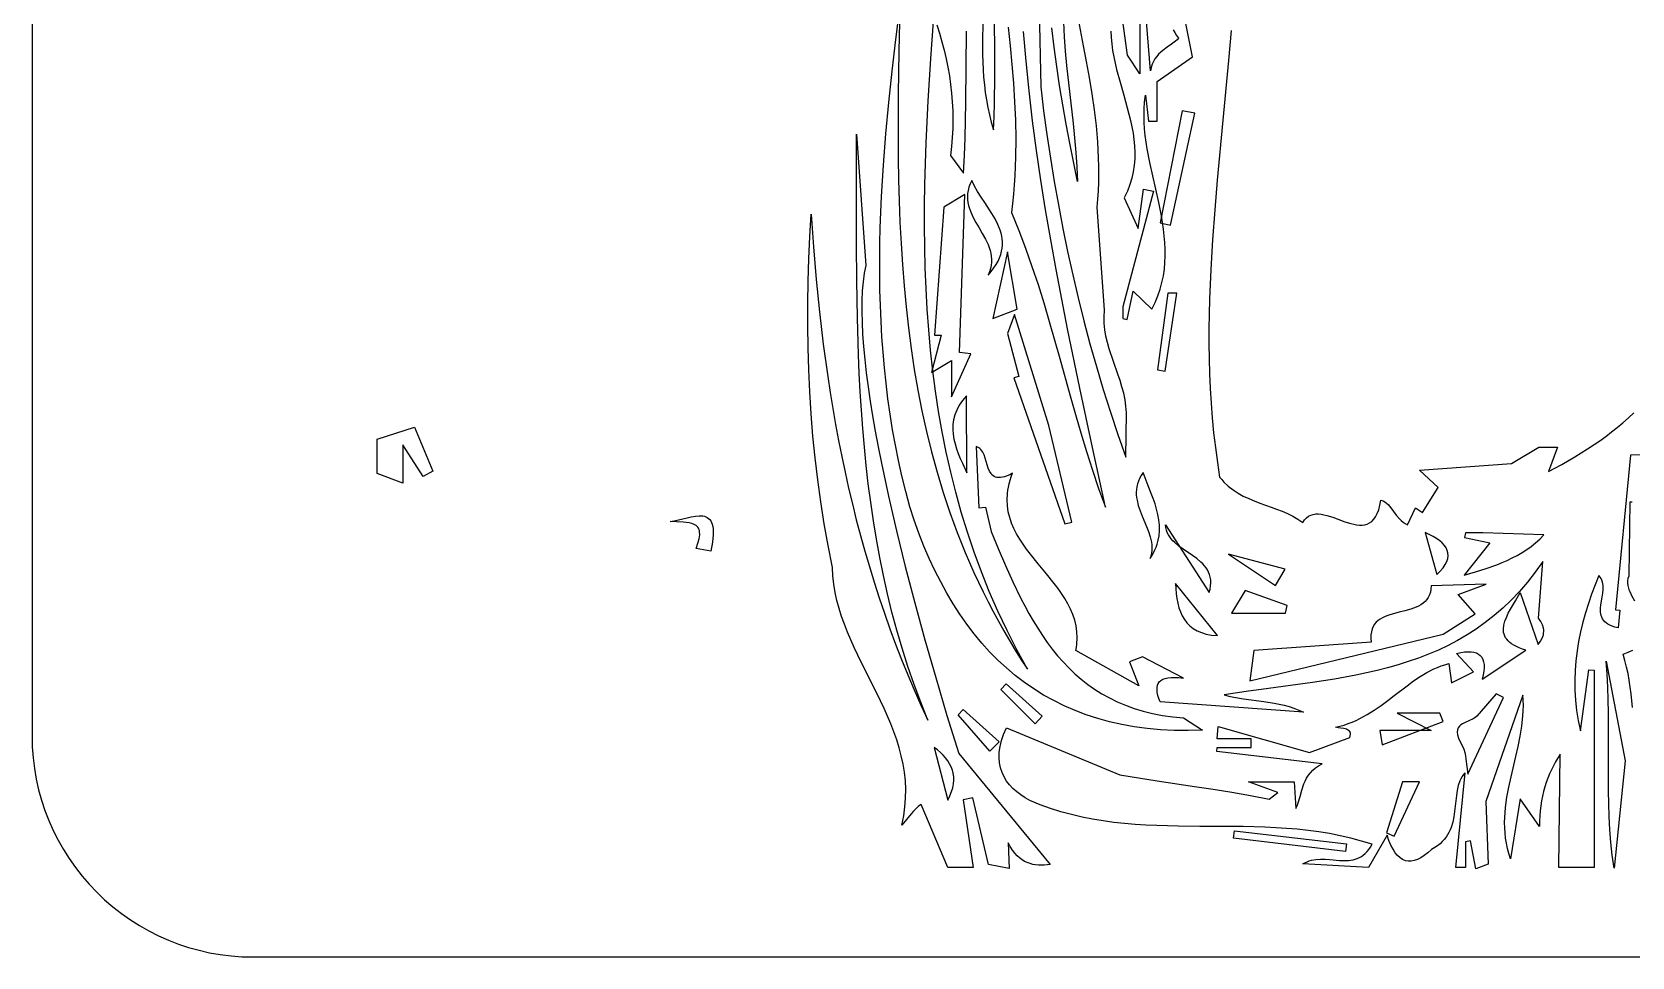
# Model space of a CAD drawing. Header units: metres. Extents: x 0 to 50, y 0 to 30.
# Drawn here: x 0 to 14.49, y 0 to 8.37 of the extents above; entities that cross this region are included whole.
import ezdxf

# ---------------------------------------------------------------- set-up
doc = ezdxf.new("R2010")
doc.units = ezdxf.units.M

msp = doc.modelspace()

# ---------------------------------------------------------------- linework, layer by layer
for points in [[(0, 28), (0, 2), (0, 2), (0.002458, 1.900826), (0.009787, 1.802325), (0.021918, 1.70466), (0.038785, 1.607997), (0.060318, 1.512499), (0.08645, 1.41833), (0.117114, 1.325653), (0.152241, 1.234633), (0.191763, 1.145434), (0.235613, 1.058219), (0.283722, 0.973153), (0.336023, 0.890399), (0.392448, 0.810122), (0.452929, 0.732484), (0.517398, 0.657651), (0.585786, 0.585786), (0.585786, 0.585786), (0.657651, 0.517398), (0.732484, 0.452929), (0.810121, 0.392448), (0.890399, 0.336023), (0.973153, 0.283722), (1.058219, 0.235613), (1.145434, 0.191763), (1.234633, 0.152241), (1.325653, 0.117114), (1.41833, 0.08645), (1.512499, 0.060318), (1.607997, 0.038785), (1.70466, 0.021918), (1.802325, 0.009787), (1.900826, 0.002458), (2, 0)], [(9.088159, 9.975246), (9.13211, 7.873722), (9.13211, 7.873722), (9.15911, 7.658428), (9.188632, 7.443921), (9.220742, 7.230201), (9.255503, 7.01727), (9.292977, 6.805129), (9.333229, 6.59378), (9.376321, 6.383224), (9.422318, 6.173464), (9.471282, 5.9645), (9.523277, 5.756334), (9.578367, 5.548967), (9.636614, 5.342402), (9.698082, 5.13664), (9.762835, 4.931681), (9.830936, 4.727528), (9.902449, 4.524183), (9.907859, 4.923157), (9.907859, 4.923157), (9.904001, 4.983512), (9.895656, 5.042977), (9.88354, 5.10168), (9.868373, 5.159751), (9.850873, 5.217319), (9.831757, 5.274513), (9.791554, 5.388298), (9.75351, 5.502139), (9.737094, 5.559405), (9.723373, 5.617072), (9.713065, 5.675271), (9.706889, 5.734131), (9.705562, 5.79378), (9.709804, 5.854349), (9.6422, 6.78402), (9.6422, 6.78402), (9.649242, 6.858608), (9.654335, 6.932979), (9.657575, 7.007144), (9.659057, 7.081114), (9.658875, 7.154898), (9.657125, 7.228508), (9.649299, 7.375245), (9.63634, 7.521409), (9.619009, 7.667085), (9.598066, 7.812357), (9.574272, 7.957308), (9.548387, 8.102024), (9.521171, 8.246588), (9.465791, 8.535597)], [(9.768105, 8.379165), (9.77022, 8.320807), (9.775381, 8.262593), (9.783235, 8.204507), (9.793424, 8.146535), (9.805594, 8.088663), (9.819387, 8.030876), (9.850426, 7.915503), (9.883693, 7.8003), (9.916343, 7.685153), (9.945531, 7.569949), (9.957937, 7.512289), (9.968411, 7.454572), (9.976595, 7.396782), (9.982136, 7.338907), (9.984676, 7.280932), (9.983861, 7.222842), (9.979334, 7.164623), (9.97074, 7.106261), (9.957723, 7.047741), (9.939927, 6.989049), (9.916997, 6.930171), (9.888577, 6.871093), (10.013326, 6.593712), (10.061808, 6.949538), (10.155083, 6.930612), (9.875198, 5.884505), (9.875198, 5.778396), (9.916588, 5.769958), (9.968787, 6.026418), (10.139609, 5.863818), (10.139609, 5.863818), (10.168987, 5.923781), (10.193741, 5.983789), (10.214131, 6.043839), (10.23042, 6.10393), (10.242868, 6.164061), (10.251736, 6.22423), (10.257285, 6.284437), (10.259775, 6.344679), (10.259468, 6.404955), (10.256624, 6.465264), (10.251505, 6.525604), (10.244371, 6.585974), (10.235483, 6.646372), (10.225102, 6.706797), (10.200906, 6.827724), (10.146078, 7.069837), (10.119622, 7.191002), (10.096586, 7.312224), (10.087004, 7.372853), (10.079059, 7.433492), (10.073014, 7.494139), (10.069128, 7.554793), (10.067663, 7.615453), (10.06888, 7.676118), (10.073039, 7.736785), (10.080401, 7.797453), (10.107975, 7.564485), (10.185567, 7.564485), (10.185567, 7.922898), (10.507728, 8.146115), (10.374679, 8.810642)], [(10.030383, 8.574014), (10.030383, 7.991593), (9.918559, 8.159467), (9.839334, 8.733108)], [(14.570391, 4.545327), (14.472835, 4.541525), (14.337061, 3.14183), (14.375544, 3.138091), (14.359463, 2.977414), (14.359463, 2.977414), (14.331761, 2.984351), (14.307307, 2.992375), (14.285922, 3.001428), (14.267422, 3.011452), (14.251627, 3.022389), (14.238355, 3.034182), (14.227425, 3.046773), (14.218656, 3.060104), (14.211866, 3.074118), (14.206874, 3.088756), (14.203498, 3.103962), (14.201558, 3.119677), (14.201258, 3.152405), (14.204523, 3.186478), (14.215945, 3.256812), (14.221201, 3.292149), (14.224218, 3.326985), (14.223546, 3.360858), (14.221373, 3.377288), (14.217735, 3.393304), (14.212448, 3.408849), (14.205333, 3.423864), (14.196207, 3.438292), (14.18489, 3.452076), (14.18489, 3.452076), (14.151327, 3.368334), (14.119939, 3.284176), (14.090921, 3.199574), (14.064468, 3.114501), (14.040777, 3.02893), (14.020043, 2.942833), (14.002461, 2.856185), (13.988227, 2.768957), (13.977536, 2.681123), (13.970585, 2.592656), (13.967568, 2.503529), (13.968681, 2.413715), (13.974121, 2.323186), (13.984082, 2.231916), (13.998759, 2.139878), (14.01835, 2.047044), (14.096149, 2.59973), (14.142768, 2.594499), (14.142768, 0.80841), (13.82286, 0.80841), (13.834729, 1.83559), (13.834729, 1.83559), (13.792785, 1.7662), (13.755723, 1.693793), (13.739096, 1.65637), (13.723778, 1.618088), (13.709798, 1.578911), (13.697185, 1.538805), (13.685969, 1.497734), (13.676178, 1.455664), (13.667844, 1.412559), (13.660994, 1.368385), (13.655657, 1.323106), (13.651865, 1.276688), (13.649645, 1.229095), (13.649027, 1.180293), (13.472058, 1.430689), (13.386408, 0.889249), (13.386408, 0.889249), (13.370963, 0.936287), (13.358372, 0.983177), (13.348474, 1.029928), (13.341105, 1.076551), (13.3361, 1.123054), (13.333298, 1.169449), (13.332534, 1.215744), (13.333646, 1.261949), (13.336471, 1.308075), (13.340844, 1.35413), (13.353586, 1.446072), (13.370564, 1.537851), (13.390474, 1.629547), (13.433865, 1.813002), (13.454734, 1.904919), (13.473311, 1.997067), (13.488289, 2.089524), (13.498363, 2.182368), (13.501152, 2.22896), (13.502226, 2.275679), (13.501421, 2.322534), (13.498574, 2.369535), (13.163407, 1.405816), (13.183886, 0.838784), (13.070419, 0.797902), (13.024749, 1.04971), (12.978885, 1.041378), (12.978885, 0.80841), (12.890397, 0.80977), (12.975166, 1.667776), (12.975166, 1.667776), (12.960767, 1.650413), (12.948199, 1.63214), (12.937312, 1.61302), (12.927953, 1.593116), (12.913218, 1.551207), (12.90278, 1.506917), (12.895429, 1.46075), (12.889953, 1.41321), (12.879778, 1.316027), (12.872655, 1.267393), (12.86256, 1.219401), (12.848281, 1.172557), (12.839194, 1.149723), (12.828606, 1.127364), (12.816366, 1.105544), (12.802323, 1.084326), (12.786325, 1.063773), (12.768221, 1.043947), (12.747859, 1.024913), (12.725088, 1.006732), (12.699756, 0.989468), (12.671712, 0.973183), (12.671712, 0.973183), (12.637541, 0.943208), (12.604685, 0.918035), (12.573117, 0.897723), (12.542811, 0.882329), (12.513739, 0.87191), (12.485873, 0.866525), (12.459188, 0.866232), (12.433655, 0.871087), (12.409248, 0.881148), (12.385939, 0.896473), (12.363702, 0.91712), (12.342509, 0.943146), (12.322333, 0.974609), (12.303147, 1.011567), (12.284923, 1.054077), (12.267636, 1.102197), (12.100231, 0.80841), (11.506052, 0.841561), (11.506052, 0.841561), (11.524736, 0.852803), (11.54386, 0.862059), (11.563388, 0.869492), (11.58328, 0.875261), (11.624005, 0.882463), (11.665728, 0.884959), (11.708141, 0.884045), (11.750937, 0.881019), (11.836453, 0.87381), (11.878557, 0.872218), (11.919817, 0.873697), (11.959924, 0.879542), (11.97945, 0.884506), (11.998573, 0.891048), (12.017254, 0.89933), (12.035454, 0.909513), (12.053137, 0.921759), (12.070263, 0.936231), (12.086794, 0.95309), (12.102691, 0.972498), (12.117916, 0.994618), (12.132431, 1.01961), (12.132431, 1.01961), (12.036604, 1.049351), (11.940438, 1.07517), (11.843962, 1.097349), (11.747202, 1.116167), (11.650185, 1.131904), (11.55294, 1.14484), (11.455494, 1.155256), (11.357873, 1.163431), (11.260106, 1.169647), (11.162219, 1.174182), (10.966197, 1.179334), (10.770025, 1.181127), (10.573924, 1.181802), (10.378112, 1.183602), (10.182807, 1.188766), (10.085414, 1.19331), (9.98823, 1.199536), (9.891282, 1.207724), (9.794598, 1.218153), (9.698205, 1.231105), (9.60213, 1.246858), (9.506402, 1.265694), (9.411047, 1.287893), (9.316092, 1.313734), (9.221566, 1.343497), (9.127494, 1.377464), (9.033906, 1.415913), (9.033906, 1.415913), (8.991605, 1.439807), (8.951839, 1.465879), (8.914896, 1.494154), (8.881062, 1.524658), (8.850626, 1.557417), (8.823876, 1.592457), (8.801099, 1.629803), (8.782582, 1.669481), (8.768614, 1.711517), (8.759483, 1.755937), (8.755475, 1.802766), (8.756879, 1.85203), (8.763982, 1.903755), (8.777072, 1.957967), (8.796437, 2.014691), (8.822365, 2.073953), (9.848585, 1.647628), (9.848585, 1.647628), (10.187023, 1.594445), (10.525418, 1.543675), (10.6946, 1.517599), (10.863772, 1.490213), (11.032935, 1.460878), (11.202088, 1.428957), (11.278494, 1.489392), (11.013217, 1.584971), (11.427042, 1.584971), (11.442938, 1.342457), (11.442938, 1.342457), (11.453708, 1.368998), (11.463206, 1.396331), (11.47994, 1.452548), (11.496255, 1.50946), (11.515264, 1.565419), (11.526753, 1.592526), (11.540082, 1.618776), (11.555643, 1.643964), (11.573823, 1.667883), (11.595012, 1.690327), (11.6196, 1.71109), (11.647975, 1.729967), (11.680528, 1.746751), (10.72548, 1.858886), (10.728712, 1.895595), (11.039081, 1.895595), (11.039081, 1.973251), (10.728712, 1.973251), (10.738428, 2.085036), (11.565375, 1.849246), (11.929989, 1.986598), (11.929989, 1.986598), (11.935234, 2.001821), (11.937293, 2.014979), (11.936472, 2.026246), (11.933076, 2.035795), (11.92741, 2.043799), (11.919779, 2.05043), (11.910488, 2.055864), (11.899843, 2.060271), (11.875711, 2.066702), (11.849823, 2.07111), (11.82462, 2.074878), (11.802544, 2.079394), (11.802544, 2.079394), (11.841879, 2.08843), (11.880077, 2.099167), (11.917204, 2.111491), (11.953327, 2.125291), (11.988511, 2.140454), (12.022825, 2.156868), (12.089102, 2.192998), (12.152688, 2.232783), (12.214115, 2.275323), (12.273912, 2.319719), (12.332611, 2.365073), (12.448836, 2.455054), (12.507423, 2.497883), (12.567035, 2.538073), (12.628201, 2.574724), (12.691452, 2.606938), (12.724026, 2.6211), (12.75732, 2.633815), (12.791401, 2.64497), (12.826334, 2.654455), (12.852584, 2.479526), (13.051356, 2.578993), (12.898211, 2.746762), (12.898211, 2.746762), (12.935709, 2.755164), (12.970146, 2.760506), (13.001521, 2.76279), (13.029835, 2.762018), (13.055086, 2.758192), (13.077274, 2.751314), (13.096397, 2.741385), (13.112456, 2.728409), (13.125449, 2.712385), (13.135376, 2.693318), (13.142237, 2.671207), (13.14603, 2.646055), (13.146754, 2.617865), (13.14441, 2.586637), (13.138996, 2.552374), (13.130511, 2.515078), (13.525076, 2.775649), (13.525076, 2.775649), (13.493191, 2.786117), (13.464444, 2.797177), (13.438714, 2.80881), (13.415885, 2.820993), (13.395837, 2.833705), (13.378453, 2.846926), (13.363614, 2.860634), (13.351201, 2.874808), (13.341096, 2.889427), (13.333181, 2.904469), (13.327337, 2.919914), (13.323446, 2.93574), (13.321389, 2.951926), (13.321049, 2.968451), (13.325044, 3.002432), (13.334482, 3.037515), (13.348417, 3.073529), (13.365902, 3.110305), (13.385989, 3.147673), (13.430182, 3.22351), (13.47342, 3.299683), (13.637141, 2.828072), (13.637141, 2.828072), (13.658355, 2.857003), (13.673787, 2.88604), (13.683319, 2.915234), (13.685836, 2.929905), (13.686834, 2.944634), (13.686298, 2.959427), (13.684214, 2.97429), (13.675343, 3.004251), (13.660104, 3.034569), (13.638378, 3.065292), (13.677756, 3.577702), (13.677756, 3.577702), (13.609653, 3.481766), (13.539348, 3.391931), (13.466921, 3.307963), (13.392448, 3.229627), (13.316008, 3.156689), (13.237679, 3.088915), (13.157538, 3.026069), (13.075663, 2.967918), (12.992132, 2.914227), (12.907022, 2.864761), (12.820412, 2.819286), (12.732379, 2.777568), (12.643001, 2.739371), (12.552356, 2.704461), (12.460521, 2.672605), (12.367575, 2.643567), (12.273595, 2.617112), (12.178659, 2.593007), (12.082844, 2.571017), (11.98623, 2.550907), (11.888892, 2.532443), (11.79091, 2.51539), (11.593322, 2.484581), (11.394088, 2.456602), (11.193831, 2.429579), (10.993173, 2.401635), (10.792735, 2.370894), (10.792735, 2.370894), (10.836037, 2.360148), (10.880062, 2.350958), (10.969844, 2.33603), (11.153244, 2.311483), (11.245098, 2.297006), (11.290677, 2.288155), (11.335877, 2.277823), (11.380588, 2.265706), (11.4247, 2.251502), (11.468102, 2.234907), (11.510685, 2.215617), (10.214843, 2.308462), (10.214843, 2.308462), (10.203093, 2.338683), (10.194178, 2.366861), (10.188204, 2.392954), (10.185276, 2.416919), (10.1855, 2.438713), (10.18898, 2.458296), (10.195823, 2.475623), (10.206132, 2.490654), (10.220015, 2.503346), (10.237575, 2.513656), (10.258919, 2.521542), (10.284152, 2.526963), (10.313378, 2.529875), (10.346704, 2.530236), (10.384235, 2.528005), (10.426075, 2.523138), (10.053679, 2.71581), (9.936982, 2.671509), (10.019847, 2.452866), (9.449541, 2.772269), (9.449541, 2.772269), (9.455139, 2.802027), (9.459146, 2.831266), (9.462603, 2.888263), (9.460349, 2.943402), (9.452821, 2.996826), (9.440457, 3.048679), (9.423695, 3.099104), (9.402973, 3.148243), (9.378728, 3.196239), (9.351398, 3.243236), (9.32142, 3.289377), (9.289233, 3.334805), (9.255274, 3.379662), (9.183791, 3.468239), (9.110473, 3.556251), (9.038821, 3.644843), (9.004714, 3.689715), (8.972337, 3.73516), (8.942127, 3.781323), (8.914523, 3.828346), (8.889961, 3.876373), (8.868879, 3.925545), (8.851716, 3.976008), (8.838908, 4.027902), (8.830895, 4.081373), (8.828112, 4.136562), (8.830998, 4.193612), (8.834704, 4.22288), (8.839992, 4.252667), (8.846915, 4.282991), (8.855529, 4.31387), (8.865889, 4.345322), (8.878049, 4.377364), (8.878049, 4.377364), (8.851643, 4.364044), (8.827479, 4.353612), (8.805435, 4.345913), (8.785391, 4.340793), (8.767227, 4.338098), (8.750822, 4.337674), (8.736058, 4.339367), (8.722812, 4.343023), (8.710966, 4.348488), (8.700398, 4.355608), (8.690989, 4.364229), (8.682619, 4.374197), (8.668512, 4.397558), (8.657116, 4.424458), (8.63861, 4.483947), (8.629577, 4.514072), (8.619407, 4.542808), (8.60714, 4.568921), (8.591812, 4.591181), (8.582701, 4.600481), (8.572464, 4.608356), (8.560981, 4.61465), (8.548132, 4.619211), (8.572394, 4.065213), (8.633724, 4.069964), (8.684875, 3.849949), (8.684875, 3.849949), (8.748681, 3.695891), (8.813575, 3.543793), (8.88061, 3.394624), (8.950839, 3.249354), (8.98748, 3.178485), (9.025315, 3.108954), (9.064474, 3.040883), (9.105091, 2.974394), (9.147296, 2.909606), (9.19122, 2.846643), (9.236997, 2.785624), (9.284757, 2.726671), (9.334631, 2.669906), (9.386753, 2.615449), (9.441252, 2.563422), (9.498262, 2.513947), (9.557913, 2.467143), (9.620337, 2.423134), (9.685666, 2.382039), (9.754032, 2.34398), (9.825565, 2.309079), (9.900399, 2.277457), (9.978664, 2.249234), (10.060492, 2.224533), (10.146014, 2.203474), (10.235363, 2.186178), (10.32867, 2.172768), (10.426067, 2.163363), (10.59828, 2.051116), (10.59828, 2.051116), (10.467824, 2.048217), (10.340781, 2.050077), (10.217117, 2.056649), (10.096796, 2.067881), (9.979786, 2.083725), (9.866052, 2.104131), (9.75556, 2.129049), (9.648275, 2.158431), (9.544164, 2.192227), (9.443192, 2.230386), (9.345326, 2.27286), (9.25053, 2.3196), (9.158771, 2.370555), (9.070015, 2.425676), (8.984228, 2.484914), (8.901374, 2.54822), (8.821421, 2.615543), (8.744334, 2.686834), (8.670079, 2.762044), (8.598622, 2.841123), (8.529928, 2.924022), (8.463963, 3.010692), (8.400693, 3.101082), (8.340085, 3.195143), (8.282103, 3.292826), (8.226714, 3.394082), (8.173884, 3.49886), (8.123577, 3.607112), (8.075761, 3.718788), (8.030401, 3.833838), (7.987463, 3.952213), (7.946913, 4.073863), (7.946913, 4.073863), (7.909948, 4.213188), (7.876046, 4.352641), (7.84512, 4.492219), (7.817086, 4.631922), (7.791856, 4.771746), (7.769347, 4.91169), (7.749471, 5.051753), (7.732143, 5.191933), (7.717278, 5.332227), (7.70479, 5.472635), (7.694593, 5.613154), (7.686601, 5.753783), (7.680728, 5.894519), (7.67689, 6.035361), (7.675, 6.176308), (7.674972, 6.317357), (7.676721, 6.458506), (7.680161, 6.599755), (7.685207, 6.7411), (7.691772, 6.882541), (7.709119, 7.165701), (7.731515, 7.449221), (7.758276, 7.733087), (7.788716, 8.017284), (7.822149, 8.301798), (7.85789, 8.586614)], [(7.85789, 8.586614), (7.849349, 8.197494), (7.843358, 7.80881), (7.841676, 7.420902), (7.843002, 7.227346), (7.846065, 7.034113), (7.851086, 6.841245), (7.858285, 6.648784), (7.867882, 6.456774), (7.880096, 6.265257), (7.895149, 6.074275), (7.91326, 5.883872), (7.934649, 5.69409), (7.959536, 5.504972), (7.988142, 5.31656), (8.020686, 5.128898), (8.057388, 4.942027), (8.098469, 4.755991), (8.144149, 4.570832), (8.194647, 4.386593), (8.250184, 4.203316), (8.31098, 4.021045), (8.377255, 3.839821), (8.449228, 3.659688), (8.487421, 3.570044), (8.527121, 3.480689), (8.568355, 3.391628), (8.611153, 3.302865), (8.655539, 3.214408), (8.701543, 3.126261), (8.749192, 3.038428), (8.798514, 2.950917), (8.849535, 2.863732), (8.902283, 2.776878), (8.956786, 2.69036), (9.013072, 2.604185), (9.013072, 2.604185), (8.964403, 2.691297), (8.917336, 2.778642), (8.827914, 2.954012), (8.744622, 3.130269), (8.667276, 3.307387), (8.59569, 3.48534), (8.52968, 3.664101), (8.469061, 3.843644), (8.413649, 4.023943), (8.36326, 4.204972), (8.317708, 4.386704), (8.276809, 4.569114), (8.240379, 4.752174), (8.208232, 4.93586), (8.180185, 5.120143), (8.156053, 5.304999), (8.135651, 5.490401), (8.118794, 5.676323), (8.105299, 5.862738), (8.09498, 6.04962), (8.087653, 6.236943), (8.083133, 6.424681), (8.081236, 6.612808), (8.081776, 6.801297), (8.084571, 6.990122), (8.089434, 7.179257), (8.096182, 7.368675), (8.104629, 7.558351), (8.114592, 7.748258), (8.138324, 8.12866), (8.165903, 8.509671)], [(10.33036, 8.390388), (10.345428, 8.364641), (10.362075, 8.339406), (10.380416, 8.314718), (10.380416, 8.314718), (10.36709, 8.300544), (10.351782, 8.286952), (10.316625, 8.260517), (10.277757, 8.23343), (10.237991, 8.203704), (10.218651, 8.187232), (10.200141, 8.169355), (10.182813, 8.149826), (10.167018, 8.128398), (10.153109, 8.10482), (10.141437, 8.078846), (10.132353, 8.050227), (10.126209, 8.018716), (10.080163, 8.577664)], [(8.191972, 8.434321), (8.216085, 8.358587), (8.238183, 8.282457), (8.25821, 8.205923), (8.276111, 8.128976), (8.291829, 8.051606), (8.305308, 7.973803), (8.316492, 7.895559), (8.325323, 7.816864), (8.331747, 7.737709), (8.335706, 7.658084), (8.337145, 7.57798), (8.336006, 7.497388), (8.332235, 7.416298), (8.325774, 7.334701), (8.316568, 7.252587), (8.43464, 7.091799), (8.43464, 7.091799), (8.442656, 7.252068), (8.448504, 7.412478), (8.455365, 7.733658), (8.461441, 8.377007)], [(8.607201, 8.439865), (8.604929, 8.302739), (8.605745, 8.165733), (8.611044, 8.028938), (8.61581, 7.960648), (8.62222, 7.892446), (8.630447, 7.824344), (8.640667, 7.756351), (8.653053, 7.688481), (8.667779, 7.620745), (8.685021, 7.553154), (8.704951, 7.48572), (8.704951, 7.48572), (8.710567, 7.60672), (8.714293, 7.727837), (8.717294, 7.970371), (8.716397, 8.213223), (8.714047, 8.456294)], [(8.837975, 8.413001), (8.855225, 8.244244), (8.870995, 8.075689), (8.88465, 7.907353), (8.895555, 7.739254), (8.903076, 7.571409), (8.906577, 7.403835), (8.905423, 7.236551), (8.898979, 7.069573), (8.893575, 6.986204), (8.88661, 6.902918), (8.878005, 6.819718), (8.867681, 6.736605), (8.867681, 6.736605), (8.933904, 6.575604), (8.995633, 6.413133), (9.053458, 6.249348), (9.107967, 6.084404), (9.159749, 5.918458), (9.209393, 5.751666), (9.304622, 5.416165), (9.398365, 5.079151), (9.44615, 4.910465), (9.495331, 4.741869), (9.546494, 4.573517), (9.600231, 4.405567), (9.657128, 4.238174), (9.717775, 4.071494), (9.717775, 4.071494), (9.601808, 4.609083), (9.486945, 5.14671), (9.375975, 5.684408), (9.322821, 5.953295), (9.271687, 6.222212), (9.22292, 6.491164), (9.17687, 6.760154), (9.133885, 7.029188), (9.094314, 7.298268), (9.058505, 7.567401), (9.026807, 7.836588), (8.999568, 8.105836), (8.977138, 8.375147)], [(9.338012, 8.458532), (9.345019, 8.327585), (9.355024, 8.196721), (9.367326, 8.065913), (9.396011, 7.804354), (9.425458, 7.542686), (9.438712, 7.411741), (9.45005, 7.280686), (9.45877, 7.149493), (9.464171, 7.018134), (9.464171, 7.018134), (9.395992, 7.364383), (9.363604, 7.53769), (9.332786, 7.711169), (9.303866, 7.884855), (9.277169, 8.058786), (9.253023, 8.232997), (9.231755, 8.407527)], [(10.856491, 8.38473), (10.832951, 8.113487), (10.78144, 7.571654), (10.730436, 7.030748), (10.707529, 6.760663), (10.687634, 6.490834), (10.671715, 6.221269), (10.660732, 5.951977), (10.657393, 5.817435), (10.655649, 5.682965), (10.655619, 5.548566), (10.657426, 5.414241), (10.661188, 5.27999), (10.667026, 5.145814), (10.67506, 5.011714), (10.685411, 4.877691), (10.698199, 4.743746), (10.713544, 4.609881), (10.731566, 4.476095), (10.752385, 4.342391), (10.752385, 4.342391), (10.770916, 4.319534), (10.790211, 4.298167), (10.83092, 4.259562), (10.874156, 4.225903), (10.919566, 4.196513), (10.966793, 4.170717), (11.015483, 4.147841), (11.065281, 4.127209), (11.115832, 4.108146), (11.217772, 4.072027), (11.268452, 4.05362), (11.318465, 4.034082), (11.367456, 4.012737), (11.41507, 3.988911), (11.460952, 3.961927), (11.504747, 3.931112), (11.504747, 3.931112), (11.520559, 3.954913), (11.538017, 3.973872), (11.556996, 3.988362), (11.577373, 3.998753), (11.599024, 4.005417), (11.621825, 4.008726), (11.645653, 4.00905), (11.670384, 4.006761), (11.695895, 4.002231), (11.72206, 3.995831), (11.775864, 3.978908), (11.885894, 3.938967), (11.940141, 3.921893), (11.966639, 3.91538), (11.992556, 3.910712), (12.017767, 3.908259), (12.04215, 3.908395), (12.065579, 3.911489), (12.087932, 3.917914), (12.109085, 3.92804), (12.128914, 3.94224), (12.147295, 3.960885), (12.164105, 3.984346), (12.17922, 4.012995), (12.192516, 4.047203), (12.203869, 4.087342), (12.213156, 4.133783), (12.213156, 4.133783), (12.231658, 4.127405), (12.248352, 4.118656), (12.263527, 4.107829), (12.277474, 4.095216), (12.302842, 4.065802), (12.326774, 4.032754), (12.351589, 3.998412), (12.379606, 3.965114), (12.39554, 3.949587), (12.413144, 3.9352), (12.432708, 3.922243), (12.454521, 3.911009), (12.52707, 4.065014), (12.587901, 4.023162), (12.729856, 4.24971), (12.561024, 4.406126), (13.394193, 4.464503), (13.643455, 4.613556), (13.812712, 4.613556), (13.731025, 4.391964), (13.731025, 4.391964), (13.851626, 4.457523), (13.969083, 4.525658), (14.083177, 4.596918), (14.193692, 4.671853), (14.247539, 4.710871), (14.300409, 4.751013), (14.352276, 4.79235), (14.403112, 4.834949), (14.452889, 4.878879), (14.50158, 4.924209)], [(10.414043, 7.658331), (10.213538, 6.642422), (10.306964, 6.623031), (10.527984, 7.635131), (10.414043, 7.658331)], [(7.463383, 7.447252), (7.548301, 6.257241), (7.548301, 6.257241), (7.534427, 6.18706), (7.52397, 6.110319), (7.516848, 6.027237), (7.512978, 5.93803), (7.512277, 5.84292), (7.514664, 5.742124), (7.520056, 5.63586), (7.52837, 5.524349), (7.539524, 5.407807), (7.553435, 5.286455), (7.570022, 5.160511), (7.589201, 5.030193), (7.610891, 4.895721), (7.635008, 4.757313), (7.661471, 4.615187), (7.690198, 4.469563), (7.754109, 4.168693), (7.826084, 3.856454), (7.905463, 3.534595), (7.991586, 3.204866), (8.083794, 2.869016), (8.181428, 2.528796), (8.283828, 2.185954), (8.390335, 1.842242), (9.216905, 0.836588), (9.216905, 0.836588), (9.164396, 0.831394), (9.138227, 0.830636), (9.112212, 0.831383), (9.086426, 0.833843), (9.060941, 0.838224), (9.035832, 0.844737), (9.011172, 0.853588), (8.987033, 0.864988), (8.963491, 0.879144), (8.940618, 0.896267), (8.918488, 0.916563), (8.897174, 0.940243), (8.87675, 0.967514), (8.85729, 0.998586), (8.838866, 1.033668), (8.845903, 0.799667), (8.660993, 0.837365), (8.518202, 1.439086), (8.431078, 1.422772), (8.520076, 0.80841), (8.291585, 0.80841), (8.051373, 1.381029), (8.051373, 1.381029), (8.027163, 1.364167), (8.003769, 1.343897), (7.981091, 1.320977), (7.959028, 1.296172), (7.916348, 1.243945), (7.874931, 1.193307), (7.874931, 1.193307), (7.892177, 1.276612), (7.903655, 1.358331), (7.909704, 1.438557), (7.910664, 1.517381), (7.906872, 1.594893), (7.898669, 1.671186), (7.886394, 1.74635), (7.870384, 1.820476), (7.850979, 1.893657), (7.828519, 1.965983), (7.803342, 2.037545), (7.775786, 2.108436), (7.746192, 2.178745), (7.714898, 2.248566), (7.648565, 2.387103), (7.510413, 2.662321), (7.444018, 2.800463), (7.412677, 2.869986), (7.383026, 2.939933), (7.355404, 3.010395), (7.330149, 3.081464), (7.307601, 3.153229), (7.288098, 3.225784), (7.27198, 3.299218), (7.259585, 3.373624), (7.251253, 3.449092), (7.247322, 3.525715), (7.247322, 3.525715), (7.207555, 3.723111), (7.172032, 3.920798), (7.140637, 4.11878), (7.113254, 4.317062), (7.089764, 4.515647), (7.070051, 4.714541), (7.053998, 4.913747), (7.041488, 5.113269), (7.032404, 5.313112), (7.026628, 5.513281), (7.024043, 5.713779), (7.024534, 5.914612), (7.027982, 6.115782), (7.03427, 6.317295), (7.043281, 6.519155), (7.054899, 6.721366), (7.054899, 6.721366), (7.074928, 6.425533), (7.099501, 6.13069), (7.128959, 5.8369), (7.16364, 5.544228), (7.203884, 5.252737), (7.226199, 5.107455), (7.250031, 4.962491), (7.275424, 4.817855), (7.302419, 4.673554), (7.33106, 4.529597), (7.361389, 4.38599), (7.393447, 4.242743), (7.427278, 4.099863), (7.462924, 3.957358), (7.500427, 3.815236), (7.539831, 3.673505), (7.581176, 3.532173), (7.624506, 3.391248), (7.669862, 3.250738), (7.717289, 3.110651), (7.766827, 2.970995), (7.818519, 2.831778), (7.872408, 2.693008), (7.928536, 2.554693), (7.986946, 2.416841), (8.047679, 2.27946), (8.110779, 2.142557), (8.110779, 2.142557), (8.0459, 2.304484), (7.985512, 2.466937), (7.929454, 2.629891), (7.877566, 2.793316), (7.829687, 2.957184), (7.785654, 3.121468), (7.745307, 3.28614), (7.708486, 3.451172), (7.675028, 3.616536), (7.644773, 3.782204), (7.61756, 3.948148), (7.593227, 4.114339), (7.571614, 4.280751), (7.552558, 4.447356), (7.535901, 4.614124), (7.521479, 4.781029), (7.509132, 4.948042), (7.498699, 5.115136), (7.490019, 5.282282), (7.482931, 5.449453), (7.472885, 5.783757), (7.467273, 6.117823), (7.464805, 6.45143), (7.464194, 6.784352), (7.463383, 7.447252)], [(8.508055, 7.026264), (8.508055, 7.026264), (8.493644, 6.996065), (8.482801, 6.966515), (8.475293, 6.937572), (8.470886, 6.909193), (8.469346, 6.881336), (8.47044, 6.853959), (8.473933, 6.827018), (8.479593, 6.800471), (8.487184, 6.774276), (8.496475, 6.748389), (8.519216, 6.697374), (8.545947, 6.647085), (8.574797, 6.597181), (8.603897, 6.547323), (8.631376, 6.49717), (8.655365, 6.446382), (8.665466, 6.420643), (8.673993, 6.394618), (8.680713, 6.368264), (8.685391, 6.341539), (8.687795, 6.314399), (8.687689, 6.286803), (8.684842, 6.258708), (8.679017, 6.230072), (8.669983, 6.200851), (8.657505, 6.171004), (8.657505, 6.171004), (8.685169, 6.203615), (8.709111, 6.235548), (8.729494, 6.266834), (8.746483, 6.297502), (8.76024, 6.327582), (8.77093, 6.357104), (8.778716, 6.386097), (8.783761, 6.414592), (8.786229, 6.442618), (8.786284, 6.470205), (8.78409, 6.497382), (8.779809, 6.52418), (8.773606, 6.550628), (8.765644, 6.576756), (8.745098, 6.628171), (8.71948, 6.678662), (8.690098, 6.728469), (8.625277, 6.826981), (8.592456, 6.876162), (8.561106, 6.925611), (8.532536, 6.975565), (8.508055, 7.026264)], [(8.445441, 6.900064), (8.255772, 6.78617), (8.172035, 5.628426), (8.232075, 5.626658), (8.14444, 5.290444), (8.323355, 5.397882), (8.323355, 5.068072), (8.498731, 5.458692), (8.397642, 5.470482), (8.445441, 6.900064)], [(8.831054, 6.382299), (8.699462, 5.779252), (8.919434, 5.862758), (8.831054, 6.382299)], [(10.283761, 6.008544), (10.188579, 5.312048), (10.259816, 5.301463), (10.364275, 6.00788), (10.283761, 6.008544)], [(8.895899, 5.813609), (8.83085, 5.641974), (8.934828, 5.253104), (8.887829, 5.24227), (9.349605, 3.920795), (9.415419, 3.934523), (9.207293, 4.809113), (8.895899, 5.813609)], [(8.461012, 5.07948), (8.461012, 5.07948), (8.424357, 5.035801), (8.394728, 4.992121), (8.371675, 4.948442), (8.354746, 4.904762), (8.343489, 4.861083), (8.337453, 4.817405), (8.336185, 4.773727), (8.339235, 4.73005), (8.346151, 4.686374), (8.356481, 4.642699), (8.369774, 4.599025), (8.385578, 4.555352), (8.403441, 4.511682), (8.422912, 4.468012), (8.464872, 4.38068), (8.461012, 5.07948)], [(3.462563, 4.793904), (3.628153, 4.396411), (3.541974, 4.349336), (3.357456, 4.634735), (3.357456, 4.286865), (3.12468, 4.375232), (3.12468, 4.686052), (3.462563, 4.793904)], [(10.059169, 4.383469), (10.059169, 4.383469), (10.042021, 4.357242), (10.027956, 4.331325), (10.01679, 4.305697), (10.008338, 4.280341), (10.002413, 4.255238), (9.998832, 4.230369), (9.99741, 4.205716), (9.997961, 4.181261), (10.0003, 4.156985), (10.004242, 4.13287), (10.016197, 4.085046), (10.032346, 4.037642), (10.051207, 3.990509), (10.091151, 3.896466), (10.109273, 3.849259), (10.124188, 3.801732), (10.134416, 3.753735), (10.13731, 3.729514), (10.138477, 3.705121), (10.137733, 3.680536), (10.134892, 3.655742), (10.129769, 3.630719), (10.12218, 3.605449), (10.12218, 3.605449), (10.138606, 3.631603), (10.153089, 3.657563), (10.165702, 3.683335), (10.176522, 3.708929), (10.185626, 3.73435), (10.193088, 3.759607), (10.20339, 3.809658), (10.208036, 3.859144), (10.207632, 3.908124), (10.202784, 3.956659), (10.194097, 4.00481), (10.182179, 4.052637), (10.167634, 4.100202), (10.15107, 4.147565), (10.133093, 4.194786), (10.095321, 4.289046), (10.059169, 4.383469)], [(14.512465, 3.220862), (14.485566, 3.268148), (14.474, 3.291571), (14.464135, 3.314797), (14.456306, 3.337792), (14.450847, 3.360519), (14.448091, 3.382941), (14.448374, 3.405023), (14.45203, 3.426728), (14.459393, 3.44802), (14.46914, 4.118015), (14.46914, 4.118015), (14.485918, 4.11985)], [(6.011882, 3.697989), (6.011882, 3.697989), (6.029513, 3.744758), (6.040464, 3.784859), (6.045245, 3.818818), (6.044366, 3.847162), (6.041963, 3.859393), (6.038336, 3.870418), (6.033549, 3.880303), (6.027666, 3.889114), (6.012866, 3.903777), (5.994445, 3.914933), (5.972914, 3.92311), (5.948783, 3.928835), (5.92256, 3.932635), (5.894757, 3.935036), (5.836448, 3.937754), (5.777936, 3.941204), (5.777936, 3.941204), (5.814693, 3.947276), (5.852862, 3.955732), (5.930645, 3.975136), (5.968867, 3.983756), (6.005713, 3.990103), (6.040486, 3.993012), (6.07249, 3.99132), (6.087236, 3.988384), (6.101028, 3.983861), (6.11378, 3.977606), (6.125404, 3.969472), (6.135812, 3.959315), (6.144919, 3.946989), (6.152637, 3.932349), (6.158879, 3.915248), (6.163557, 3.895542), (6.166585, 3.873084), (6.167875, 3.84773), (6.167341, 3.819333), (6.164895, 3.787749), (6.160451, 3.752831), (6.145217, 3.672415), (6.011882, 3.697989)], [(10.261023, 3.911271), (10.65852, 3.297191), (10.65852, 3.297191), (10.666307, 3.329136), (10.670902, 3.359079), (10.672492, 3.387137), (10.671267, 3.413429), (10.667416, 3.438072), (10.661128, 3.461184), (10.652591, 3.482884), (10.641995, 3.503289), (10.629528, 3.522518), (10.61538, 3.540687), (10.599738, 3.557916), (10.582793, 3.574322), (10.545748, 3.605137), (10.505754, 3.634076), (10.422966, 3.690098), (10.383195, 3.71907), (10.346522, 3.74994), (10.329818, 3.766381), (10.314456, 3.783651), (10.300624, 3.801867), (10.288511, 3.821148), (10.278305, 3.84161), (10.270196, 3.863373), (10.264372, 3.886554), (10.261023, 3.911271)], [(12.612298, 3.841861), (12.719144, 3.460696), (12.719144, 3.460696), (12.749821, 3.49175), (12.774778, 3.5217), (12.794171, 3.550576), (12.80816, 3.578408), (12.816904, 3.605227), (12.820562, 3.631061), (12.819292, 3.655941), (12.813253, 3.679896), (12.802603, 3.702958), (12.787502, 3.725155), (12.768108, 3.746518), (12.744579, 3.767076), (12.717075, 3.786859), (12.685755, 3.805898), (12.650776, 3.824222), (12.612298, 3.841861)], [(12.970454, 3.795572), (13.198117, 3.749158), (12.967501, 3.453731), (12.967501, 3.453731), (13.067789, 3.483967), (13.1666, 3.515592), (13.263192, 3.550125), (13.310424, 3.568957), (13.356823, 3.589085), (13.402296, 3.6107), (13.44675, 3.633992), (13.490092, 3.659149), (13.53223, 3.686363), (13.573071, 3.715823), (13.612523, 3.747719), (13.650491, 3.78224), (13.686884, 3.819578), (13.13407, 3.836996), (12.978885, 3.836996), (12.970454, 3.795572)], [(10.832621, 3.645198), (11.257875, 3.360679), (11.347129, 3.509558), (10.832621, 3.645198)], [(10.353744, 3.381148), (10.353744, 3.381148), (10.355719, 3.333582), (10.359494, 3.287501), (10.365305, 3.243102), (10.373391, 3.200583), (10.383987, 3.160141), (10.39733, 3.121975), (10.413658, 3.086283), (10.433206, 3.053262), (10.456213, 3.02311), (10.482914, 2.996026), (10.513547, 2.972208), (10.548348, 2.951852), (10.587555, 2.935157), (10.631404, 2.922322), (10.680132, 2.913543), (10.733976, 2.909019), (10.353744, 3.381148)], [(11.02506, 2.500225), (12.776423, 2.921125), (13.066543, 3.105425), (12.910874, 3.281324), (13.166322, 3.373361), (12.667334, 3.359647), (12.667334, 3.359647), (12.665574, 3.328579), (12.660573, 3.300686), (12.652556, 3.27575), (12.641749, 3.253549), (12.628379, 3.233863), (12.612672, 3.216472), (12.594853, 3.201154), (12.575148, 3.187691), (12.553784, 3.17586), (12.530987, 3.165442), (12.481996, 3.147963), (12.429984, 3.13349), (12.376759, 3.120258), (12.32413, 3.106505), (12.273905, 3.090467), (12.250259, 3.08104), (12.227892, 3.07038), (12.20703, 3.058267), (12.187899, 3.044481), (12.170725, 3.0288), (12.155735, 3.011005), (12.143154, 2.990876), (12.133208, 2.968191), (12.126124, 2.94273), (12.122127, 2.914273), (12.121443, 2.882599), (12.124299, 2.847488), (11.062352, 2.773923), (11.02506, 2.500225)], [(10.982569, 3.315623), (10.860619, 3.112206), (11.34945, 3.112206), (11.364605, 3.181252), (10.982569, 3.315623)], [(14.490957, 2.257837), (14.478505, 2.381453), (14.470458, 2.442715), (14.460942, 2.503548), (14.449769, 2.563905), (14.436747, 2.623738), (14.421688, 2.682997), (14.4044, 2.741636), (14.4044, 2.741636), (14.452288, 2.758872), (14.493855, 2.776783)], [(14.251691, 2.677042), (14.424207, 1.775083), (14.323648, 0.804931), (14.323648, 0.804931), (14.30745, 0.920724), (14.294939, 1.036847), (14.28566, 1.153263), (14.279158, 1.269937), (14.274975, 1.386833), (14.272657, 1.503914), (14.271789, 1.738491), (14.272906, 1.97338), (14.27236, 2.208293), (14.270324, 2.325668), (14.266504, 2.442942), (14.260445, 2.560079), (14.251691, 2.677042)], [(9.082034, 2.111306), (8.771665, 2.42193), (8.818428, 2.472088), (9.14454, 2.179012), (9.082034, 2.111306)], [(13.256466, 2.38236), (13.07946, 2.178193), (13.07946, 2.178193), (13.063999, 2.165445), (13.04655, 2.154667), (13.008243, 2.136851), (12.96966, 2.120398), (12.951866, 2.111325), (12.935924, 2.100964), (12.922473, 2.088771), (12.912155, 2.074202), (12.905608, 2.056715), (12.903473, 2.035767), (12.906391, 2.010814), (12.915002, 1.981313), (12.929945, 1.946721), (12.95186, 1.906494), (12.95186, 1.906494), (12.962768, 1.879714), (12.970935, 1.851337), (12.977047, 1.821465), (12.981785, 1.790203), (12.989876, 1.723922), (13.000673, 1.653324), (13.321269, 2.347922), (13.256466, 2.38236)], [(8.672863, 1.861921), (8.384467, 2.191787), (8.430467, 2.23912), (8.756579, 1.946043), (8.672863, 1.861921)], [(12.358148, 2.206219), (12.668517, 2.050907), (12.202964, 2.050907), (12.223119, 1.920443), (12.774698, 2.131317), (12.746109, 2.206219), (12.358148, 2.206219)], [(8.168492, 1.896458), (8.29167, 1.420384), (8.29167, 1.420384), (8.311025, 1.45897), (8.325972, 1.496114), (8.336682, 1.531874), (8.343327, 1.566306), (8.346078, 1.599467), (8.345108, 1.631412), (8.340588, 1.662198), (8.332689, 1.691882), (8.321584, 1.720521), (8.307444, 1.74817), (8.290442, 1.774887), (8.270747, 1.800727), (8.248534, 1.825748), (8.223972, 1.850006), (8.197234, 1.873557), (8.168492, 1.896458)], [(12.408111, 1.584971), (12.264195, 1.124152), (12.333369, 1.094293), (12.562859, 1.584971), (12.408111, 1.584971)], [(11.89144, 0.954045), (10.878657, 1.075143), (10.886547, 1.141798), (11.899573, 1.023657), (11.89144, 0.954045)], [(2, 0), (48, 0)]]:
    msp.add_lwpolyline(points)

doc.saveas('drawing.dxf')
